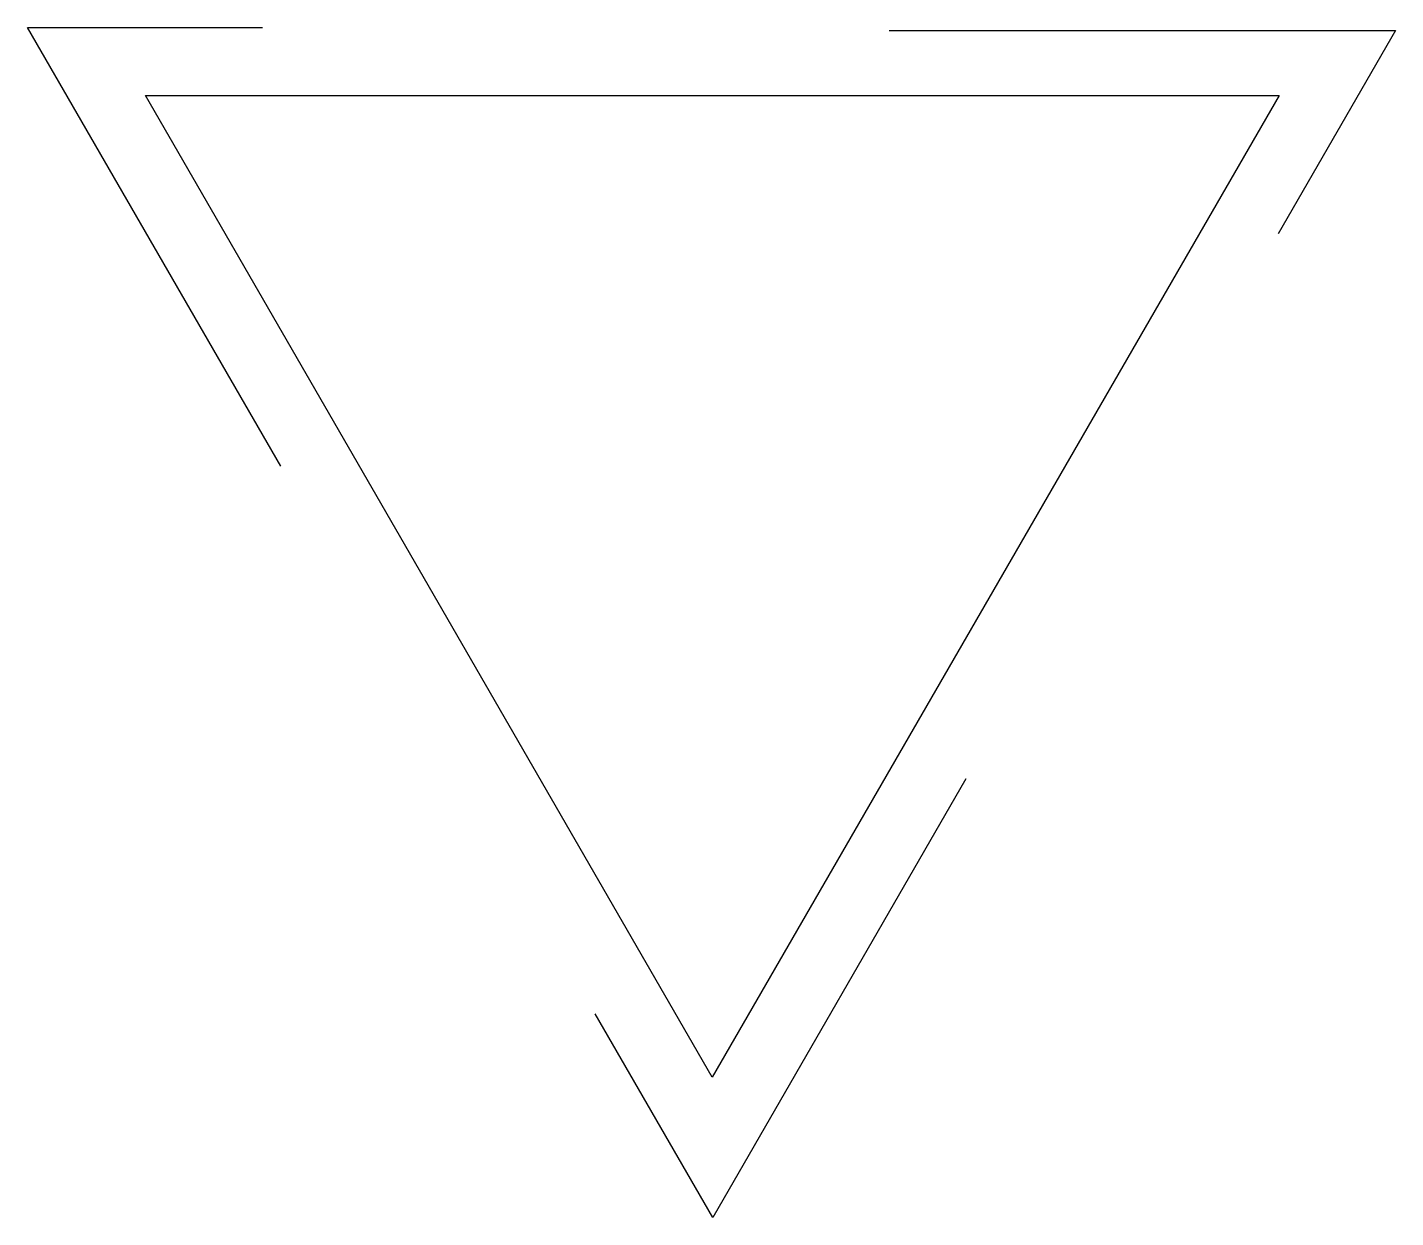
# Model space of a CAD drawing. Header units: millimetres. Extents: x 78.5 to 136, y 158.2 to 208.2.
import ezdxf

# ---------------------------------------------------------------- set-up
doc = ezdxf.new("R2010")
doc.units = ezdxf.units.MM
doc.layers.add('Layer_1', color=7, linetype='CONTINUOUS')

msp = doc.modelspace()

# ---------------------------------------------------------------- linework, layer by layer
at = {"layer": 'Layer_1', "color": 7}
for points in [[(89.189228, 189.77612), (78.54451, 208.207714), (88.422893, 208.204014)], [(114.75868, 208.078112), (136.04327, 208.081112), (131.10061, 199.528182)], [(117.98696, 176.62763), (107.34726, 158.19313), (102.41153, 166.75006)]]:
    msp.add_lwpolyline(points, dxfattribs=at)
msp.add_lwpolyline([(107.3271, 164.088495), (83.50808, 205.34425), (131.146124, 205.34425)], close=True, dxfattribs=at)

doc.saveas('drawing.dxf')
